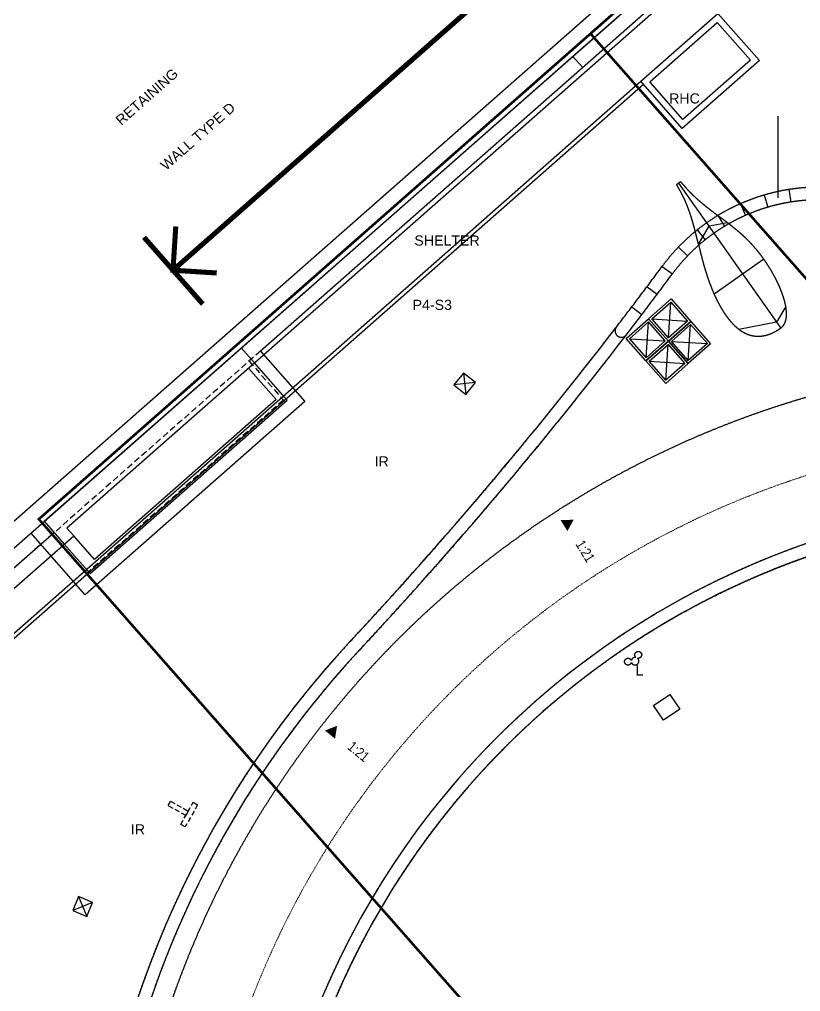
# Model space of a CAD drawing. Header units: millimetres. Extents: x 833576263 to 1668046980, y 817519639 to 1636103653.
# Drawn here: x 834272820 to 834303644, y 817972079 to 818010443 of the extents above; entities that cross this region are included whole.
import ezdxf

# ---------------------------------------------------------------- set-up
doc = ezdxf.new("R2010")
doc.units = ezdxf.units.MM
doc.header["$LTSCALE"] = 100
doc.header["$MEASUREMENT"] = 0
for name, pattern in [('C160$0$Hidden', [9.524999999999999, 6.35, -3.175]), ('R_site$0$3B50C- ARC-DWG-1002-P00-XXXX-WS3-XD$0$HIDDEN', [0.375, 0.25, -0.125]), ('R_site$0$HIDDEN', [9.524999999999999, 6.35, -3.175]), ('R_Text for GBP from DLN$0$ACAD_ISO10W100', [18, 12, -3, 0, -3])]:
    doc.linetypes.add(name, pattern=pattern)
doc.layers.get('Defpoints').update_dxf_attribs({"color": 170})
for name, color, linetype in [('C160$0$+C160', 6, 'C160$0$Hidden'), ('R_site$0$000-structure-b', 3, 'Continuous'), ('R_Text for GBP from DLN$0$base plan(mm)$0$DLN040__', 7, 'Continuous'), ('R_Text for GBP from DLN$0$programme(mm)$0$DLN040_1', 7, 'Continuous'), ('T-TITL', 7, 'Continuous'), ('X-REF', 7, 'Continuous')]:
    doc.layers.add(name, color=color, linetype=linetype)
for name, color, linetype, lineweight in [('R_site$0$000-Architecture boundary', 2, 'Continuous', 0), ('R_site$0$001-Smoke vents-b', 251, 'Continuous', 9), ('R_Text for GBP from DLN$0$000-Slope', 6, 'R_Text for GBP from DLN$0$ACAD_ISO10W100', 18), ('R_WKCD_PARK$0$000-PAV-Concrete-b', 1, 'Continuous', 25)]:
    doc.layers.add(name, color=color, linetype=linetype, lineweight=lineweight)
doc.styles.add('R_Text for GBP from DLN$0$base plan(mm)$0$Standard', font='arial.ttf')
doc.styles.add('R_Text for GBP from DLN$0$base plan(mm)$0$SWIS721 LT', font='swiss.ttf')
doc.styles.add('R_Text for GBP from DLN$0$programme(mm)$0$SWIS721 LT', font='swiss.ttf')
doc.styles.add('R_Text for GBP from DLN$0$W8 sec wkcd', font='swissc.ttf', dxfattribs={"height": 3})
doc.dimstyles.new('R_Text for GBP from DLN$0$base plan(mm)$0$Standard', dxfattribs={"dimtxt": 0.35, "dimasz": 0.2, "dimexe": 0.2, "dimexo": 0.2, "dimgap": 0.09, "dimtad": 0, "dimtoh": 1, "dimdec": 4, "dimzin": 0, "dimdsep": 46, "dimtxsty": 'R_Text for GBP from DLN$0$base plan(mm)$0$Standard', "dimcen": 0.09, "dimadec": 0, "dimazin": 0, "dimtfac": 1, "dimtdec": 4, "dimtofl": 0, "dimtmove": 0, "dimatfit": 3, "dimfxl": 1, "dimtolj": 1, "dimtzin": 0, "dimarcsym": 0})

# ---------------------------------------------------------------- blocks, each defined once
blk = doc.blocks.new('R_site$0$smoke vents')
at = {"layer": 'R_site$0$001-Smoke vents-b'}
for points in [[(834297.6484057452, 817998.6320260327), (834298.5342108355, 817999.4116088334), (834299.313793613, 817998.5258037763), (834298.4279885183, 817997.7462209755)], [(834297.775426854, 817998.623924335), (834298.5261091298, 817999.2845877253), (834299.1867725041, 817998.5339054742), (834298.4360902284, 817997.8732420838)], [(834297.775426854, 817998.623924335), (834298.5261091298, 817999.2845877253), (834299.1867725041, 817998.5339054742), (834298.4360902284, 817997.8732420838)], [(834296.7626006502, 817997.8524432358), (834297.6484057443, 817998.632026032), (834298.4279885164, 817997.7462209761), (834297.5421834349, 817996.9666381717)], [(834297.6403040397, 817998.505004924), (834296.8896217624, 817997.8443415326), (834297.5502851323, 817997.0936592817), (834298.3009674178, 817997.7543226691)], [(834297.6403040397, 817998.505004924), (834296.8896217624, 817997.8443415326), (834297.5502851323, 817997.0936592817), (834298.3009674178, 817997.7543226691)], [(834298.4279885179, 817997.7462209754), (834299.3137936128, 817998.5258037762), (834300.0933763942, 817997.6399987148), (834299.2075713037, 817996.8604159098)], [(834298.4279885179, 817997.7462209754), (834299.3137936128, 817998.5258037762), (834300.0933763942, 817997.6399987148), (834299.2075713037, 817996.8604159098)], [(834298.5550096307, 817997.7381192733), (834299.3056919111, 817998.3987826683), (834299.9663552897, 817997.6481004042), (834299.215673001, 817996.9874370178)], [(834298.5550096307, 817997.7381192733), (834299.3056919111, 817998.3987826683), (834299.9663552897, 817997.6481004042), (834299.215673001, 817996.9874370178)], [(834297.5421834356, 817996.9666381702), (834298.4279885172, 817997.7462209747), (834299.2075713018, 817996.8604159106), (834298.321766212, 817996.0808331062)], [(834297.5421834356, 817996.9666381702), (834298.4279885172, 817997.7462209747), (834299.2075713018, 817996.8604159106), (834298.321766212, 817996.0808331062)], [(834297.6692045445, 817996.9585364766), (834298.41988682, 817997.6191998667), (834299.0805501932, 817996.8685176085), (834298.3298679177, 817996.2078542142)], [(834297.6692045445, 817996.9585364766), (834298.41988682, 817997.6191998667), (834299.0805501932, 817996.8685176085), (834298.3298679177, 817996.2078542142)]]:
    blk.add_lwpolyline(points, close=True, dxfattribs=at)
for points in [[(834298.4360902223, 817997.873242083), (834298.5261091298, 817999.2845877253)], [(834297.5502851323, 817997.0936592817), (834297.6403040397, 817998.505004924)], [(834297.7754268525, 817998.6239243338), (834299.1867725078, 817998.5339054704)], [(834299.2156730037, 817996.987437026), (834299.3056919111, 817998.3987826683)], [(834296.8896217624, 817997.8443415326), (834298.3009674178, 817997.7543226691)], [(834298.3298679126, 817996.2078542244), (834298.41988682, 817997.6191998667)], [(834298.5550096339, 817997.7381192768), (834299.9663552892, 817997.6481004134)], [(834297.6692045428, 817996.9585364752), (834299.0805501981, 817996.8685176118)]]:
    blk.add_lwpolyline(points, dxfattribs=at)
blk = doc.blocks.new('R_site$0$architecture 2')
at = {"layer": 'R_site$0$000-Architecture boundary', "linetype": 'R_site$0$HIDDEN', "lineweight": 5}
blk.add_lwpolyline([(834331.1145942239, 818023.1718312385), (834322.0788920749, 818033.4008033504), (834273.5848167645, 817990.7219484036), (834304.3384231265, 817955.7780000501), (834304.3382995934, 817955.7778913528), (834306.4853324203, 817953.3388120322), (834306.4855791341, 817953.3382826311), (834331.0294984587, 817925.4501241278), (834375.2149657173, 817964.3375751493), (834375.2149657173, 817964.3375751493), (834375.2149657173, 817964.3375751493), (834374.0494805714, 817981.0089190044), (834340.358367171, 818019.2486011569, 0.00284993831541406), (834339.4000711585, 818020.3171243566, 0.04868363332984154), (834338.2472499426, 818021.421400639, 0.0670753619760541), (834336.318834973, 818022.5331247555, 0.09814551835444335), (834332.8548730351, 818023.2892263645, 0.03978554911578518), (834331.1145942241, 818023.171831239)], format="xyb", dxfattribs=at)
at = {"layer": 'R_site$0$000-Architecture boundary', "linetype": 'R_site$0$HIDDEN', "lineweight": -2}
blk.add_lwpolyline([(834295.3546093678, 818009.8811923892), (834352.7992759724, 817944.60938527)], dxfattribs=at)
at = {"layer": 'R_site$0$000-structure-b'}
for p, q in [((834295.0468014983, 818008.5449584113), (834294.6504305031, 818008.995337057, 0.002389296268418661)), ((834275.4146132614, 817987.7347837705, -9.042896948106526e-05), (834273.2663350321, 817990.1758012533, 2.046122364957129e-05))]:
    blk.add_line(p, q, dxfattribs=at)
at = {"layer": 'R_site$0$000-structure-b', "linetype": 'R_site$0$3B50C- ARC-DWG-1002-P00-XXXX-WS3-XD$0$HIDDEN', "ltscale": 0.01}
blk.add_line((834275.4685572775, 817988.5816722676, -6.996404939922416e-05), (834274.1131421601, 817990.1217856259), dxfattribs=at)
at = {"layer": 'R_site$0$000-structure-b'}
for points in [[(834273.6627307826, 817989.7253898759), (834264.2056442912, 817981.4024453812), (834263.809248541, 817981.8528567586), (834333.850515229, 818043.4944178796)], [(834312.7749409953, 818024.14706456), (834282.3330789347, 817997.3559457014)], [(834282.3331697547, 817997.3558392829), (834284.0838417072, 817995.3671335324), (834275.4146132614, 817987.7347837705)]]:
    blk.add_lwpolyline(points, dxfattribs=at)
at = {"layer": 'R_site$0$000-structure-b', "linetype": 'R_site$0$3B50C- ARC-DWG-1002-P00-XXXX-WS3-XD$0$HIDDEN', "ltscale": 0.01}
for points in [[(834282.3330773226, 817997.3559442833), (834264.2056442922, 817981.402445381)], [(834281.8828102609, 817996.9593845867), (834283.2370472441, 817995.4210159208), (834275.4685572775, 817988.5816722676)]]:
    blk.add_lwpolyline(points, dxfattribs=at)
at = {"layer": 'R_site$0$001-Smoke vents-b'}
blk.add_blockref('R_site$0$smoke vents', (0, 0), dxfattribs=at)
blk = doc.blocks.new('R_site')
at = {"layer": 'Defpoints'}
blk.add_lwpolyline([(834247117.0000001, 817968494.7), (834250992.9999999, 817971638.7), (834354590.9999999, 818062812.7), (834364181, 818069492.7000002)], dxfattribs=at)
at = {"xscale": 1000, "yscale": 1000, "zscale": 1000}
blk.add_blockref('R_site$0$architecture 2', (0, 0), dxfattribs=at)
blk = doc.blocks.new('R_WKCD_PARK')
at = {"layer": 'R_WKCD_PARK$0$000-PAV-Concrete-b'}
for centre, radius, start, end in [((834161631.6745061, 818101757.3521245), 169880.0000001333, 317.0147461597436, 322.4838899153382), ((834161631.674511, 818101757.352132), 170380.0000011743, 317.0147461597436, 322.4838899153382), ((834314420.9393477, 817959352.5676675), 32182.83079363235, 80.04070565260487, 176.6118704508206), ((834314420.939347, 817959352.5676675), 31682.8307929447, 80.04070565260487, 176.6118636323379), ((834314420.9393475, 817959352.5676687), 38982.83079241786, 137.0147461597436, 176.6118704508206), ((834314420.9393474, 817959352.5676683), 38482.83079297209, 137.0147461597436, 176.6118704508206)]:
    blk.add_arc(centre, radius, start, end, dxfattribs=at)
blk = doc.blocks.new('C160')
at = {"layer": 'C160$0$+C160'}
for p, q in [((834273.7919522299, 817990.6381070608, -7.48540550758607e-05), (834312.8463927413, 818025.0089152607, -7.48540550758607e-05)), ((834313.74999789, 818024.7389952127, -7.48540550758607e-05), (834274.695644426, 817990.3682636224, -7.48540550758607e-05)), ((834295.4867938884, 818009.7311789831, -7.48540550758607e-05), (834296.0150575044, 818009.1309305107, -7.48540550758607e-05)), ((834252.996603613, 817968.9694003637, -0.0001162320750358563), (834297.3438534925, 818008.0021586278, -2.953367229248232e-05)), ((834283.3894344427, 817995.4218872669, -6.996404939922416e-05), (834282.101248862, 817996.8852038586, -6.996404939922416e-05)), ((834281.8649057309, 817996.6772041493, -6.996404939922416e-05), (834282.9546989882, 817995.4389081332, -6.996404939922416e-05)), ((834290.347220876, 817996.4889498247), (834290.4303033344, 817995.6444989351)), ((834290.81098755, 817996.1082656091), (834289.9665366604, 817996.0251831507)), ((834275.6084757874, 817988.5740514868, -6.996404939922416e-05), (834283.3894344427, 817995.4218872669, -6.996404939922416e-05)), ((834282.9546989882, 817995.4389081332, -6.996404939922416e-05), (834275.7857232497, 817989.129663201, -6.996404939922416e-05)), ((834273.7919522299, 817990.6381070609, -6.996404939922416e-05), (834274.5847507223, 817989.7372763836, -6.996404939922416e-05)), ((834274.9601815897, 817990.0676836686, -6.996404939922416e-05), (834274.695644426, 817990.3682636224, -6.996404939922416e-05)), ((834274.1883549606, 817990.1876877507), (834251.9145451472, 817970.5850666959)), ((834252.3109408972, 817970.1346553187), (834274.9601815897, 817990.0676836685)), ((834275.7857232497, 817989.129663201, -6.996404939922416e-05), (834274.9601815899, 817990.0676836687, -6.996404939922416e-05)), ((834274.5847507222, 817989.7372763836, -6.996404939922416e-05), (834275.6084757874, 817988.5740514868, -6.996404939922416e-05)), ((834275.1533966654, 817975.8282336646), (834275.4800556733, 817975.0451028375)), ((834275.7082915828, 817975.5999977549), (834274.9251607558, 817975.2733387471))]:
    blk.add_line(p, q, dxfattribs=at)
for points in [[(834370.4654529252, 818059.9700477212, 0.1620046444569463), (834345.9560185598, 818036.5926380301, -0.1097183581294512), (834344.5486360528, 818034.9431990314, -0.00867048685735707), (834325.5280170756, 818021.118171183, 0.1302486648757646), (834315.8736888956, 818009.6696740745, -0.04899602925763486), (834312.9833386635, 818004.8418918663, -0.328328951115903), (834306.7521888121, 818002.921562934, 0.3284041308250612), (834298.5873691482, 818000.4040980812, -0.004420213536873292), (834296.7740558796, 817997.9985878837, -0.9999999999087934), (834296.377464785, 817998.30308009, 0.004420213536828557), (834298.1854566741, 818000.701531037, -0.3284041308224707), (834306.916825259, 818003.3936803349, 0.3283289511140077), (834312.581506942, 818005.1394339098, 0.04899602925827055), (834315.4216421632, 818009.8833414603, -0.13024866487513), (834325.2411018144, 818021.5276582193, 0.008670486857374581), (834344.2476947166, 818035.3424912955, 0.1097183581309977), (834345.5143389979, 818036.8269864132, -0.1616640745485386), (834370.1872484823, 818060.3916162642, -0.1616640745485386)], [(834375.1653320991, 818041.9889900705, 0.3965646324221255), (834346.519639569, 818012.8441337193, -0.4595110825296907), (834319.9869094663, 817991.050431547, 0.4482181779326669), (834282.294361218, 817961.2545601907, -0.03335140065563176), (834279.8895286935, 817942.2410465453, -0.03263852759859382)], [(834247.6284255619, 817932.4469566314), (834249.5961729296, 817938.5353982146, -0.3405651694172945), (834266.6982916896, 817950.2785389322, 0.4043866838807493), (834275.2101350792, 817957.6508887185, 0.007328788789044431), (834275.5062470009, 817961.6564374912, -0.1745149889699548), (834285.9038593299, 817985.9314548511, 0.02386818374382966), (834296.377464785, 817998.3030800901)], [(834248.1041946358, 817932.2931912626), (834250.071941913, 817938.3816325674, -0.3405651694129735), (834266.6709147478, 817949.7792889917, 0.4043866838822153), (834275.7081805688, 817957.6067220982, 0.007328788596013299), (834276.0053730457, 817961.6268876903, -0.1745149889701133), (834286.2696239427, 817985.5905498092, 0.02386818374370042), (834296.7740558801, 817997.998587884)]]:
    blk.add_lwpolyline(points, format="xyb", dxfattribs=at)
at = {"layer": 'C160$0$+C160', "flags": 128}
blk.add_lwpolyline([(834194.5057766341, 817902.5689388482, 0.1371301355376545), (834201.254163669, 817900.7122273854, 0.05838300053238275), (834203.785833337, 817901.0193002325, -0.1224422936564869), (834210.2999245104, 817900.9780322913, 0.00762103194823824), (834215.0729621687, 817899.8364396996), (834217.5873242427, 817899.2754380185, 0.03869104341221816), (834244.5106639399, 817895.4214798986, 0.3116400440074453), (834269.3459316475, 817910.2870872943, 0.04096777883979923), (834277.2940085832, 817932.3801684825, 0.1443403783559359), (834277.1085945457, 817940.3526649928, -0.2680207997174732), (834278.8274445562, 817948.2701093901, 0.1627157758993849), (834282.4313895721, 817956.4520026095, 0.008292462503562383), (834282.7934872392, 817961.2250099547, -0.448218181929406), (834319.9004352508, 817990.5579660923, 0.4578686464131078), (834347.0164607629, 818012.7078155259, -0.201211876706244), (834361.7709191209, 818045.3755560714, -0.556126256492157), (834375.1385159488, 818042.0815947349), (834374.2990001675, 818054.1609998423), (834370.7518997096, 818059.5426914152, 0.269114428984827), (834341.0186648298, 818012.8704314718, -0.4578686463536737), (834320.9381258453, 817996.4675513764, 0.4482181720874481), (834276.8039747615, 817961.5796087089, -0.00829246530812224), (834276.4569308178, 817957.0050350393, -0.4371694524068553), (834267.0161071743, 817949.7673065179), (834242.235427978, 817954.5914126331, 0.2464618853792271), (834229.6820230687, 817950.8313058342, -0.3396885363204578), (834212.1440336049, 817948.727302262), (834209.5791838599, 817943.2380230798, -0.01713811243382823), (834213.7311592408, 817941.1217659933, -0.4717822284995428), (834216.0126760999, 817928.8288195856), (834215.3100394004, 817927.9914497744), (834219.906306164, 817924.1347242414), (834234.7547003595, 817941.8303513711), (834231.8805926242, 817944.2420144413), (834233.3641008984, 817945.990912086, -0.412648191200054), (834244.7477099362, 817946.9561862202), (834250.9341616818, 817941.7651368496), (834254.5551570094, 817946.0804710463), (834265.2282778269, 817944.0027125231, -0.4352189804526212), (834271.5010218524, 817933.9426359974, -0.04096777883980529), (834263.8852238625, 817912.773182724, -0.3116400440074453), (834244.8994088925, 817901.4088731011, -0.03869104341221816), (834218.8939103214, 817905.1314462852), (834216.3795482471, 817905.6924479663, -0.08055555071096852), (834170.302239164, 817924.1116585152), (834156.9027711668, 817932.1628548404, -0.4170009035278688), (834154.1714897978, 817943.3435353603, 0.05131809917660739), (834163.3824932566, 817962.5089422587, -0.1109390203543662), (834168.0872615281, 817969.9068670372), (834172.8795617952, 817974.6798776608, -0.1250487133179567), (834176.3122069252, 817976.712278222, -0.02819833224636395), (834169.041898613, 817979.3258829836), (834163.8531852652, 817974.1580548945, 0.1109390203574146), (834157.7369865122, 817964.5407526826, -0.05131809917541764), (834149.0580945634, 817946.4825143627, 0.170095146820808), (834147.0817431827, 817937.3707758122, -0.2649586570771981), (834143.9976452441, 817929.965831656, 0.09316747552843536), (834140.7813694354, 817926.3490898736), (834131.4260480554, 817910.7794663907), (834136.5690303096, 817907.6892020762), (834145.5054180471, 817922.5616139065, -0.4142112579499697), (834156.6202462872, 817925.3328159488)], format="xyb", close=True, dxfattribs=at)
at = {"layer": 'C160$0$+C160', "const_width": 0.1}
blk.add_lwpolyline([(834331.1145942239, 818023.1718312385), (834322.0788920749, 818033.4008033504), (834273.5848167645, 817990.7219484036), (834304.3384231265, 817955.7780000501), (834304.3382995934, 817955.7778913528), (834306.4853324203, 817953.3388120322), (834306.4855791341, 817953.338282631), (834331.0294984587, 817925.4501241278), (834375.2149657173, 817964.3375751491), (834375.2149657173, 817964.3375751491), (834375.2149657173, 817964.3375751491), (834374.0494805714, 817981.0089190044), (834340.358367171, 818019.2486011569, 0.00284993831541406), (834339.4000711585, 818020.3171243566, 0.04868363332984154), (834338.2472499426, 818021.4214006383, 0.0670753619760541), (834336.318834973, 818022.5331247555, 0.09814551835444335), (834332.8548730351, 818023.2892263643, 0.03978554911578518), (834331.1145942241, 818023.171831239)], format="xyb", dxfattribs=at)
at = {"layer": 'C160$0$+C160', "elevation": -2.953377119316583e-05}
for points in [[(834297.3438534947, 818008.0021586253), (834300.3827765423, 818010.6766385376), (834302.0180155366, 818008.8185705651), (834298.979092489, 818006.1440906528)], [(834297.6966897981, 818007.979652114), (834300.360270031, 818010.3238022341), (834301.6651792332, 818008.8410770765), (834299.0015990003, 818006.4969269562)]]:
    blk.add_lwpolyline(points, close=True, dxfattribs=at)
at = {"layer": 'C160$0$+C160', "const_width": 0.1}
blk.add_lwpolyline([(834295.3546093677, 818009.8811923892), (834352.7992759724, 817944.60938527)], dxfattribs=at)
at = {"layer": 'C160$0$+C160', "extrusion": (-0.6606963694979425, 0.7506532537278703, 0), "elevation": 62822.99223002943}
blk.add_lwpolyline([(-1166663.854770175, -0.0001162320891649574), (-1166722.932979267, -2.953368642093341e-05)], dxfattribs=at)
at = {"layer": 'C160$0$+C160'}
blk.add_lwpolyline([(834298.9125146344, 818004.0446201335, 0.006516482845398385), (834298.9958723796, 818003.94204414, 0.006409728774746221), (834299.0818540141, 818003.8416568744, 0.006129446668617726), (834299.1676449273, 818003.7464329128, 0.005888725505247367), (834299.2557001569, 818003.6532977945, 0.005591798403055054), (834299.3436280492, 818003.5644741066, 0.005229006561456736), (834299.4334581757, 818003.4775732701, 0.004918049611963292), (834299.5232220362, 818003.3941955611, 0.004451055457621284), (834299.6145331834, 818003.3125136778, 0.004128816579895754), (834299.7058287612, 818003.2336235616, 0.003578544438758221), (834299.7983302923, 818003.1561493939, 0.003247706199274787), (834299.8908519329, 818003.0807834374, 0.002635568905984551), (834299.9842546157, 818003.0065107951, 0.002298628427868789), (834300.0776970268, 818002.9337000953, 0.001644860185433534), (834300.1717112659, 818002.8616282579, 0.001304094094653936), (834300.2657709765, 818002.7903983834, 0.000627150333207985), (834300.3601053561, 818002.7195321586, 0.0002846503085537575), (834300.4544817251, 818002.6489032521, -0.0003984742132342158), (834300.5488419987, 818002.5782528738, -0.0007407191008263087), (834300.6432377105, 818002.5072397504, -0.001413586293442657), (834300.7373263065, 818002.4358207801, -0.001753585564442361), (834300.831447333, 818002.3634329346, -0.002399231344545491), (834300.9249633924, 818002.2902662538, -0.002734891268932821), (834301.018518427, 818002.2155077836, -0.003334984060535386), (834301.1111583691, 818002.1396196714, -0.003664031580708446), (834301.2038577618, 818002.0614892091, -0.00419866195139987), (834301.2953163495, 818001.9819114095, -0.004518618575065651), (834301.3868706169, 818001.8994022369, -0.00496701613507622), (834301.476842446, 818001.8151718446, -0.005275243414376127), (834301.5669605123, 818001.7272723821, -0.005617517201398559), (834301.6551417718, 818001.6374313531, -0.005911344488723779), (834301.7435291845, 818001.5431261804, -0.006131025535789107), (834301.8296194393, 818001.4467203114, -0.006204883219734293), (834301.9157813191, 818001.3453056354, -0.005741211455716222), (834301.9994967767, 818001.2418603812, -0.005682783640703578), (834302.0825813521, 818001.1342576537, -0.005405418337984465), (834302.1632599732, 818001.0248383635, -0.005368816651102741), (834302.2424377525, 818000.9124635516, -0.005250279746994308), (834302.3192114332, 818000.7984323445, -0.005233941756495414), (834302.3936555468, 818000.6826949831, -0.00526331781774467), (834302.465653561, 818000.5654204102, -0.005266839732496291), (834302.5345401948, 818000.44772484, -0.005448132674591957), (834302.6008887613, 818000.328580647, -0.00547223364763805), (834302.6633981721, 818000.2103264603, -0.00582532459385179), (834302.7232194386, 818000.0906911409, -0.005871953935891656), (834302.7785375327, 817999.9732727481, -0.006436468234838922), (834302.8309479969, 817999.8545299779, -0.003252710978587186), (834302.8552673024, 817999.7964079916, -0.003443634693347777), (834302.878805983, 817999.737965677, -0.003466629148413079), (834302.9010037457, 817999.6805764526, -0.003698038467153947), (834302.9223768411, 817999.6228752444, -0.003725465262111554), (834302.9423504553, 817999.5663914888, -0.004004788782517725), (834302.9614483716, 817999.5096059405, -0.004037238357288129), (834302.9790956656, 817999.4541998298, -0.004373767903269539), (834302.9958083754, 817999.3985050264, -0.004411972067693883), (834303.0110276585, 817999.3443480312, -0.00481724979776604), (834303.0252446528, 817999.2899197625, -0.004862117592380556), (834303.0379347452, 817999.2371824089, -0.005350330899377921), (834303.0495450043, 817999.1841974099, -0.00540299616820827), (834303.0596052259, 817999.1330489529, -0.005991278902526108), (834303.0684972306, 817999.0816852293, -0.006053163586704743), (834303.075827308, 817999.0322932164, -0.006761579155163599), (834303.0818891323, 817998.9827304814, -0.006834476855907235), (834303.0863889537, 817998.9352601854, -0.007685228470720228), (834303.0895085097, 817998.8876804269, -0.007771410016886207), (834303.0910776119, 817998.8422941477, -0.008786426164279625), (834303.0911431637, 817998.7968823267, -0.008888755477502154), (834303.0896797748, 817998.7537386225, -0.01008420586530418), (834303.0865808947, 817998.7106834416, -0.01020620981891409), (834303.0819803067, 817998.6699364816, -0.01158188402446047), (834303.0756095032, 817998.6294310321, -0.01172760766034464), (834303.0677615622, 817998.5912305124, -0.01324920748311183), (834303.0580167897, 817998.5534723593, -0.01342247985540415), (834303.0468025485, 817998.5179647768, -0.01499774532996925), (834303.033590555, 817998.4831546838, -0.01520032651851191), (834303.0188788354, 817998.4504870223, -0.01665851580661449), (834303.0021185995, 817998.4188252664, -0.01688710706929087), (834302.9837644116, 817998.3891517038, -0.0179850192079847), (834302.9633887237, 817998.3608313678, -0.0182290531911674), (834302.9412363464, 817998.3343217532, -0.0187106449450193), (834302.9171887282, 817998.3095202489, -0.01895456954926462), (834302.8910809343, 817998.2863662653, -0.01865825094318898), (834302.8633064136, 817998.2652391703, -0.007981896311650043), (834302.7975898478, 817998.2204380413, -0.008876624888327732), (834302.7304024189, 817998.1778789537, -0.008763524320564535), (834302.6660643879, 817998.1402370761, -0.009692283982602554), (834302.600383363, 817998.1049962587, -0.009567193916451926), (834302.537403006, 817998.0742669164, -0.01049681102100436), (834302.4732430048, 817998.0460898742, -0.01035935956099286), (834302.4115986633, 817998.0220313212, -0.01124428385323852), (834302.3489751031, 817998.0006585893, -0.01109444884681081), (834302.288646052, 817997.9830348726, -0.01187956179825452), (834302.2275734169, 817997.9682011928, -0.01171781206767434), (834302.168542149, 817997.9567822249, -0.01234546580479388), (834302.1090317051, 817997.9482164739, -0.01217296135863704), (834302.0512863586, 817997.9427769873, -0.01259363908151023), (834301.9933437266, 817997.9402032215, -0.01241243815519005), (834301.9368799903, 817997.940520524, -0.0125960759939126), (834301.8805032404, 817997.9436602248, -0.01240920254194552), (834301.8253250641, 817997.9495111337, -0.01235271532032339), (834301.7705040054, 817997.9580862725, -0.01216393175534854), (834301.7166227842, 817997.9692440039, -0.01189150579045254), (834301.6633397803, 817997.9829801538, -0.01170478725862947), (834301.6107722342, 817997.9992120032, -0.01126088341908845), (834301.5590043241, 817998.0178406577, -0.01107979485209485), (834301.5077697447, 817998.0389069809, -0.01051819915694744), (834301.4574913959, 817998.0621665731, -0.01034543708069117), (834301.4076090305, 817998.0878210621, -0.009718759237137525), (834301.3587947545, 817998.1154566891, -0.009555992220128711), (834301.3102818591, 817998.1454475451, -0.008908576243734374), (834301.2629081587, 817998.1772097948, -0.008756542909988741), (834301.2157788964, 817998.2112812817, -0.008121456425805505), (834301.1698253675, 817998.246924679, -0.007980193485386462), (834301.1240904453, 817998.2848186377, -0.007379356067749795), (834301.0795401398, 817998.3241001308, -0.007248442329742325), (834301.0352069547, 817998.3655572205, -0.00669446748439242), (834300.9920462345, 817998.4082349392, -0.00657322356362805), (834300.9491192932, 817998.452995535, -0.006071801703011297), (834300.9073374106, 817998.4988278932, -0.005959430307719056), (834300.8658188498, 817998.5466326651, -0.005511558405551707), (834300.8254074269, 817998.5953777818, -0.00540723299918665), (834300.7852975245, 817998.6459680261, -0.005011000172651219), (834300.7462500423, 817998.697383394, -0.004913916312260301), (834300.707547668, 817998.7505011891, -0.00456580004358976), (834300.669859016, 817998.8043435188, -0.004475202276400176), (834300.6325620007, 817998.8597317678, -0.004170943234698981), (834300.5962281064, 817998.9157569453, -0.004086137026328455), (834300.5603335343, 817998.973159351, -0.003821293265584814), (834300.5253510728, 817999.0311224624, -0.003741648177449713), (834300.4908555028, 817999.0902834678, -0.003511923741820168), (834300.4572216739, 817999.1499388592, -0.006788596595722199), (834300.3916227191, 817999.2721059977, -0.0060503675265003), (834300.3291808163, 817999.3959194475, -0.005782686709472059), (834300.2692198092, 817999.522157895, -0.005240768580346058), (834300.2120556047, 817999.6496890225, -0.004996830636146975), (834300.1576887334, 817999.7779524885, -0.004611383812710106), (834300.1057961105, 817999.9072378961, -0.004385892115831696), (834300.0569787518, 818000.0354904773, -0.00412954947883639), (834300.0103524049, 818000.1645563804, -0.003916429273616039), (834299.96691419, 818000.2911350867, -0.003626786551301284), (834299.9253902762, 818000.4183552442, -0.003377594357349909), (834299.8866154844, 818000.54304803, -0.003017072547421214), (834299.8494383809, 818000.6682270837, -0.002758699961785305), (834299.8144625537, 818000.7911807699, -0.002335576650405567), (834299.7807410922, 818000.914484952, -0.00206942258684811), (834299.7486970747, 818001.0358474823, -0.001593091061205284), (834299.7175427832, 818001.1574419019, -0.001320585622396558), (834299.6875607574, 818001.2773632368, -0.0008011913060688134), (834299.6580878275, 818001.3974109864, -0.0002958750224938746), (834299.6436245549, 818001.4568853672, -0.0001596772491005498), (834299.6292154738, 818001.5163729081, -8.996768378164937e-05), (834299.6149156443, 818001.575538505, 4.954110740539549e-05), (834299.6006205983, 818001.6347052584, 0.0003086135957879231), (834299.5721427029, 818001.7522056261, 0.0008805671400334068), (834299.543385469, 818001.869637771, 0.001163196611672339), (834299.5143443977, 818001.9861652277, 0.001742162002229357), (834299.4846268129, 818002.1025215773, 0.002024912022349065), (834299.4541418286, 818002.2182392791, 0.002595497597655316), (834299.4225890031, 818002.33366973, 0.002876482015005866), (834299.3897759332, 818002.4487440923, 0.003420883918427402), (834299.3555164132, 818002.5633952821, 0.003697999176788604), (834299.319487144, 818002.6779952799, 0.004196115017112615), (834299.2816534165, 818002.7920112867, 0.004467037690051219), (834299.2415154503, 818002.9063073631, 0.004897320131867766), (834299.199244386, 818003.0198307968, 0.005159558001828357), (834299.1541006414, 818003.1339934202, 0.005500737699136634), (834299.1065336955, 818003.2471668653, 0.00575174671567559), (834299.0554827354, 818003.3613648707, 0.005985293975140997), (834299.0017657179, 818003.4743325451, 0.00622265598668756), (834298.9439025336, 818003.5887314875, 0.006335520368015367), (834298.8831848267, 818003.7016408892, 0.006557152240485612), (834298.8176021796, 818003.8164016985, 0.006544063893359701), (834298.7490353952, 818003.9294049507)], format="xyb", close=True, dxfattribs=at)
at = {"layer": 'C160$0$+C160', "flags": 128}
for points in [[(834298.8307750148, 818003.9870125421), (834302.8633064136, 817998.2652391703)], [(834298.8307750148, 818003.9870125421), (834302.8633064136, 817998.2652391703)], [(834298.8307750148, 818003.9870125421), (834302.8633064136, 817998.2652391703)], [(834299.6154443172, 818001.5733494577), (834300.0333885734, 818002.279299038)], [(834300.7578675252, 818002.4201121634), (834300.0342072721, 818002.2794581641)], [(834302.1975184144, 818000.9768440587), (834300.2363291658, 817999.5946576787)], [(834303.0623176172, 817999.1181362399), (834302.6971193111, 817998.5012798359)], [(834302.6969749735, 817998.5012517818), (834301.2135808424, 817998.2129323442)]]:
    blk.add_lwpolyline(points, dxfattribs=at)
at = {"layer": 'C160$0$+C160'}
for points in [[(834303.1859128599, 818003.7303862353), (834303.2633626764, 818003.2364211292)], [(834302.2107900985, 818003.5119074861), (834302.3515123269, 818003.0321187257)], [(834301.2721400616, 818003.1690759362), (834301.4737681103, 818002.7115323534)], [(834300.3857484657, 818002.7076571438), (834300.6448914614, 818002.280053463)], [(834299.5665221723, 818002.1354110048), (834299.8788219863, 818001.7449384368)], [(834298.8282384932, 818001.4619612497), (834299.1884430334, 818001.1151865544)], [(834298.1833127817, 818000.698634122), (834298.5852189459, 818000.4011926397)], [(834297.5860674358, 817999.8965773229), (834297.9862157551, 817999.5967751836)], [(834296.9841111507, 817999.0980500889), (834297.3824877598, 817998.795897681)], [(834298.4360902223, 817997.873242083), (834298.5261091298, 817999.2845877253)], [(834297.5502851323, 817997.0936592817), (834297.6403040397, 817998.505004924)], [(834297.7754268525, 817998.6239243338), (834299.1867725078, 817998.5339054704)], [(834299.2156730037, 817996.987437026), (834299.3056919111, 817998.3987826683)], [(834296.8896217624, 817997.8443415326), (834298.3009674178, 817997.7543226691)], [(834298.3298679126, 817996.2078542244), (834298.41988682, 817997.6191998667)], [(834298.5550096339, 817997.7381192768), (834299.9663552892, 817997.6481004134)], [(834297.6692045428, 817996.9585364752), (834299.0805501981, 817996.8685176118)]]:
    blk.add_lwpolyline(points, dxfattribs=at)
for points in [[(834297.6484057452, 817998.6320260327), (834298.5342108355, 817999.4116088334), (834299.313793613, 817998.5258037763), (834298.4279885183, 817997.7462209755)], [(834297.775426854, 817998.623924335), (834298.5261091298, 817999.2845877253), (834299.1867725041, 817998.5339054742), (834298.4360902284, 817997.8732420838)], [(834297.775426854, 817998.623924335), (834298.5261091298, 817999.2845877253), (834299.1867725041, 817998.5339054742), (834298.4360902284, 817997.8732420838)], [(834296.7626006502, 817997.8524432358), (834297.6484057443, 817998.632026032), (834298.4279885164, 817997.7462209761), (834297.5421834349, 817996.9666381717)], [(834297.6403040397, 817998.505004924), (834296.8896217624, 817997.8443415326), (834297.5502851323, 817997.0936592817), (834298.3009674178, 817997.7543226691)], [(834297.6403040397, 817998.505004924), (834296.8896217624, 817997.8443415326), (834297.5502851323, 817997.0936592817), (834298.3009674178, 817997.7543226691)], [(834298.4279885179, 817997.7462209754), (834299.3137936128, 817998.5258037762), (834300.0933763942, 817997.6399987148), (834299.2075713037, 817996.8604159098)], [(834298.4279885179, 817997.7462209754), (834299.3137936128, 817998.5258037762), (834300.0933763942, 817997.6399987148), (834299.2075713037, 817996.8604159098)], [(834298.5550096307, 817997.7381192733), (834299.3056919111, 817998.3987826683), (834299.9663552897, 817997.6481004042), (834299.215673001, 817996.9874370178)], [(834298.5550096307, 817997.7381192733), (834299.3056919111, 817998.3987826683), (834299.9663552897, 817997.6481004042), (834299.215673001, 817996.9874370178)], [(834297.5421834356, 817996.9666381702), (834298.4279885172, 817997.7462209747), (834299.2075713018, 817996.8604159106), (834298.321766212, 817996.0808331062)], [(834297.5421834356, 817996.9666381702), (834298.4279885172, 817997.7462209747), (834299.2075713018, 817996.8604159106), (834298.321766212, 817996.0808331062)], [(834297.6692045445, 817996.9585364766), (834298.41988682, 817997.6191998667), (834299.0805501932, 817996.8685176085), (834298.3298679177, 817996.2078542142)], [(834297.6692045445, 817996.9585364766), (834298.41988682, 817997.6191998667), (834299.0805501932, 817996.8685176085), (834298.3298679177, 817996.2078542142)], [(834290.4303033344, 817995.6444989351), (834290.81098755, 817996.1082656091), (834290.347220876, 817996.4889498247), (834289.9665366604, 817996.0251831507)], [(834298.484007139, 817983.8025171537), (834298.8739509531, 817983.2211877963), (834298.23448866, 817982.7922496006), (834297.8445448459, 817983.3735789581)], [(834275.4800556733, 817975.0451028375), (834275.7082915828, 817975.5999977549), (834275.1533966654, 817975.8282336646), (834274.9251607558, 817975.2733387471)]]:
    blk.add_lwpolyline(points, close=True, dxfattribs=at)
at = {"layer": 'C160$0$+C160', "elevation": -6.996404939922416e-05}
blk.add_lwpolyline([(834281.5729179905, 817997.4859348178), (834282.101181607, 817996.8856863462)], dxfattribs=at)
at = {"layer": 'C160$0$+C160', "ltscale": 0.0003}
for points in [[(834279.4809221874, 817979.1986023195), (834279.3825769027, 817979.0244523699), (834278.6859771041, 817979.4178335089), (834278.7843223886, 817979.5919834584)], [(834279.8517627066, 817979.4485569339), (834279.3600362827, 817978.5778071858), (834279.1858863335, 817978.6761524706), (834279.6776127568, 817979.5469022187)]]:
    blk.add_lwpolyline(points, close=True, dxfattribs=at)
at = {"layer": 'C160$0$+C160'}
for centre, radius, start, end in [((834314.420939347, 817959.3525676675), 31.68283079282435, 80.0407067504188, 176.6118659957603), ((834297.1162888979, 817985.1167803177), 0.1500000000226756, 78.75700215416062, 168.9978545464936), ((834297.1162888979, 817985.1167803177), 0.1500000000226756, 198.7570020460075, 48.99785448822355)]:
    blk.add_arc(centre, radius, start, end, dxfattribs=at)
for points in [[(834296.9665449855, 817985.0589206795), (834296.9507738303, 817985.0062821774), (834296.903713915, 817984.966366978), (834296.8456826806, 817984.9624223424), (834296.7708966105, 817984.9573388078), (834296.7061447031, 817985.0138480654), (834296.701061168, 817985.0886341357), (834296.6959765691, 817985.1634358644), (834296.7524868911, 817985.2281721134), (834296.8272729611, 817985.233255648), (834296.8854921005, 817985.2372130562), (834296.9376440442, 817985.2038372151), (834296.9602840482, 817985.1535737212)], [(834297.1410529377, 817985.2753921688), (834297.1033522353, 817985.3153696401), (834297.092314616, 817985.3760823222), (834297.1179140789, 817985.4283111633), (834297.1509046433, 817985.4956195673), (834297.23221905, 817985.5234417357), (834297.299527454, 817985.4904511705), (834297.3668499511, 817985.4574536983), (834297.3946580258, 817985.3761461994), (834297.3616674615, 817985.3088377952), (834297.335985108, 817985.2564398376), (834297.28100481, 817985.22796285), (834297.226155345, 817985.2334877786)]]:
    blk.add_open_spline(points, degree=3, knots=[0, 0, 0, 0, 1, 1, 1, 2, 2, 2, 3, 3, 3, 4, 4, 4, 4], dxfattribs=at)
blk = doc.blocks.new('R_Text for GBP from DLN')
at = {"layer": 'R_Text for GBP from DLN$0$000-Slope', "color": 251, "ltscale": 0.05}
blk.add_lwpolyline([(834351625.9657902, 818037246.4030914, 0.01494132079477654), (834350180.5674237, 818034929.3807521, 0.1272272937999597), (834343970.2387247, 818012899.4088365, -0.4595110825331528), (834320427.927966, 817993562.0052916, 0.4599710363088993), (834279695.1660609, 817960052.7138051, -0.03709700892250194), (834277870.1294501, 817940760.5962285, 0.05245941717712612), (834277639.8122549, 817937147.3700676, 0.04861638819083644), (834279102.799664, 817926638.2576132, 0.04861638819083644)], format="xyb", dxfattribs=at)
at = {"layer": 'R_Text for GBP from DLN$0$programme(mm)$0$DLN040_1', "const_width": 200}
for points, elevation in [([(834292793.1675631, 818012791.8702062), (834278879.2750337, 818000546.6535304)], -0.07080134572912122), ([(834278989.4498343, 818002273.8161956), (834278879.275034, 818000546.6535308), (834280606.4376988, 818000436.4787304)], -0.06996404939922415), ([(834277735.8919499, 818001845.8473114), (834280055.1634016, 817999210.5249181)], -0.06996404939922415)]:
    blk.add_lwpolyline(points, dxfattribs=dict(at, elevation=elevation))
at = {"layer": 'R_Text for GBP from DLN$0$000-Slope', "style": 'R_Text for GBP from DLN$0$W8 sec wkcd'}
for s, rotation, p in [('▲', 301.4095393542623, (834294162.6075252, 817990696.4191693)), ('1:21', 301.4095393542623, (834294748.0631365, 817989737.6478974)), ('▲', 320.8687601052892, (834284859.4600093, 817982387.2459977)), ('1:21', 320.8687601052892, (834285730.8748115, 817981678.2771217))]:
    blk.add_text(s, height=400, rotation=rotation, dxfattribs=at).set_placement(p)
at = {"layer": 'R_Text for GBP from DLN$0$base plan(mm)$0$DLN040__', "style": 'R_Text for GBP from DLN$0$base plan(mm)$0$SWIS721 LT'}
for s, p in [('RHC', (834298457.920437, 818007124.6667316)), ('IR', (834286835.2466254, 817992801.053475)), ('L', (834297130.0980601, 817984551.0986862)), ('IR', (834277216.8082794, 817978280.0219891))]:
    blk.add_text(s, height=400, dxfattribs=at).set_placement(p)
at = {"layer": 'R_Text for GBP from DLN$0$programme(mm)$0$DLN040_1', "style": 'R_Text for GBP from DLN$0$programme(mm)$0$SWIS721 LT'}
for s, p in [('RETAINING', (834276838.2210959, 818006237.7897725, -0.07080134572912122)), ('WALL TYPE D', (834278603.0043435, 818004460.6419321, -0.07080134572912122))]:
    blk.add_text(s, height=400, rotation=41.35007755118815, dxfattribs=at).set_placement(p)
for s, p in [('SHELTER', (834288404.0935614, 818001518.6436089)), ('P4-S3', (834288334.8471255, 817998979.9470712))]:
    blk.add_text(s, height=400, dxfattribs=at).set_placement(p)
at = {"layer": 'R_Text for GBP from DLN$0$base plan(mm)$0$DLN040__', "color": 1}
blk.add_leader([(834302756.082573, 818003401.9490654), (834302756.082573, 818006627.6255753)], dimstyle='R_Text for GBP from DLN$0$base plan(mm)$0$Standard', override={"dimasz": 0.75}, dxfattribs=at)

msp = doc.modelspace()

# ---------------------------------------------------------------- block references
at = {"layer": 'X-REF'}
msp.add_blockref('R_site', (0, 0), dxfattribs=at)

# ---------------------------------------------------------------- next in the draw order: block references
msp.add_blockref('R_WKCD_PARK', (0, 0), dxfattribs=at)

# ---------------------------------------------------------------- next in the draw order: block references
at = {"layer": 'X-REF', "xscale": 1000, "yscale": 1000, "zscale": 1000}
msp.add_blockref('C160', (0, 0), dxfattribs=at)

# ---------------------------------------------------------------- next in the draw order: block references
at = {"layer": 'T-TITL'}
msp.add_blockref('R_Text for GBP from DLN', (0, 0), dxfattribs=at)
at = {"layer": 'X-REF'}
msp.add_blockref('R_Text for GBP from DLN', (0, 0), dxfattribs=at)

doc.saveas('drawing.dxf')
